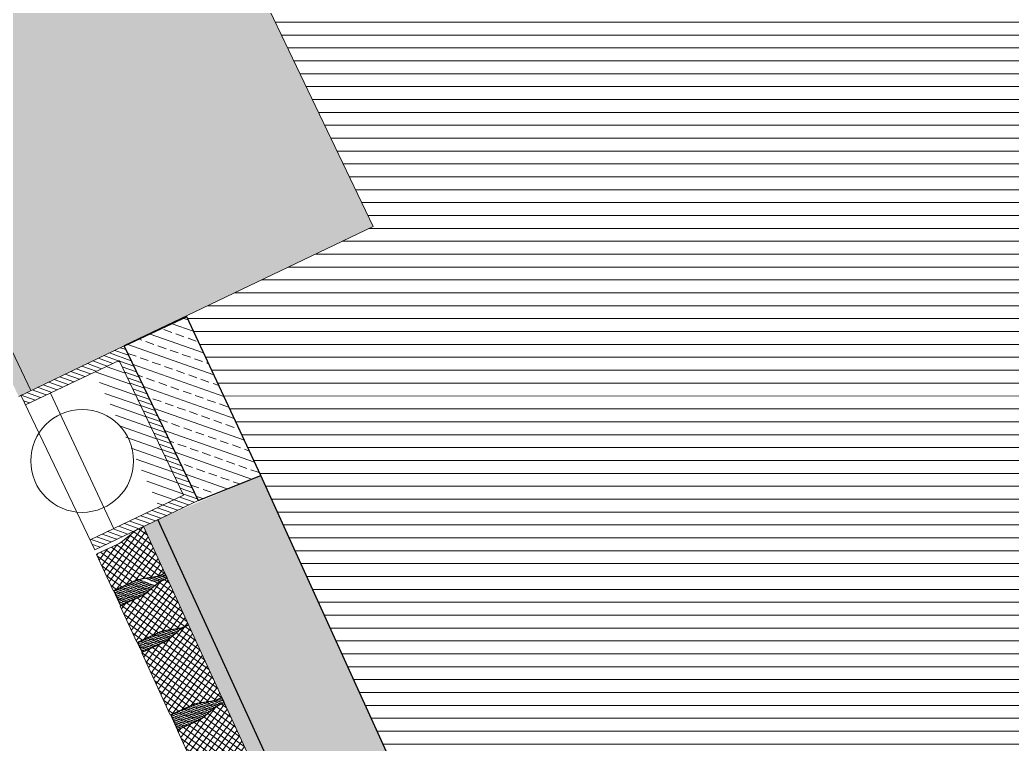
# Model space of a CAD drawing. Header units: metres. Extents: x 678805 to 1359287, y 2747329 to 5497370.
# Drawn here: x 679480.087 to 679481.92, y 2747429.82 to 2747431.158 of the extents above; entities that cross this region are included whole.
import ezdxf

# ---------------------------------------------------------------- set-up
doc = ezdxf.new("R2010")
doc.units = ezdxf.units.M
doc.layers.add('02-L-Waterfeatures 01', color=7, linetype='Continuous', true_color=0x4da6ff)
doc.layers.add('XREF_MON_WATERFEATURE$0$EIT_3 TR sorra', color=7, linetype='Continuous', true_color=0xd8ceb0)
doc.layers.add('XREF_MON_WATERFEATURE$0$-aux', color=50, linetype='Continuous', plot=False)
doc.layers.add('XREF_MON_WATERFEATURE$0$00_Aux', color=6, linetype='Continuous', plot=False)
for name, color, linetype, lineweight, true_color in [('XREF_MON_WATERFEATURE$0$02-L-projecció 2', 7, 'Continuous', 5, 0x636363), ('XREF_MON_WATERFEATURE$0$3-TR D formigó', 7, 'Continuous', 5, 0x666666), ('XREF_MON_WATERFEATURE$0$3-TR tot_u', 7, 'Continuous', 5, 0x787878)]:
    doc.layers.add(name, color=color, linetype=linetype, lineweight=lineweight, true_color=true_color)
for name, color, linetype, lineweight in [('XREF_MON_WATERFEATURE$0$02-L-seccionat', 6, 'Continuous', 5), ('XREF_MON_WATERFEATURE$0$1-CM', 7, 'Continuous', 0), ('XREF_MON_WATERFEATURE$0$3-TR Formigó', 252, 'Continuous', 0), ('XREF_MON_WATERFEATURE$0$3-TR terra compactada', 45, 'Continuous', 0)]:
    doc.layers.add(name, color=color, linetype=linetype, lineweight=lineweight)
doc.layers.add('XREF_MON_WATERFEATURE$0$02-L-Waterfeatures 02', color=152, linetype='Continuous')
pattern_1 = [(28.36651767412221, (-0.006799234542995691, 0.0001065982505679131), (-0.004525423527668643, 0.00838129864014062), []), (118.3665176741222, (-0.006799234542995691, 0.0001065982505679131), (-0.00838129864014062, -0.004525423527668642), [])]
pattern_2 = [(43.53433976174453, (-27.94770544674248, -69.35027477773838), (0.001979249829790591, 0.006588501200225766), [0.008532812500000065, -0.001706562500000014, 0, -0.001706562500000014])]

# ---------------------------------------------------------------- blocks, each defined once
blk = doc.blocks.new('XREF_MON_WATERFEATURE$0$Long Section P3')
at = {"layer": 'XREF_MON_WATERFEATURE$0$02-L-Waterfeatures 02', "lineweight": 9, "transparency": 33554687}
h = blk.add_hatch(dxfattribs=at)
h.set_pattern_fill('ANSI31', color=256, scale=0.004999999999999994, angle=-1.440409604141197e-10)
h.set_pattern_definition([(44.99999999985591, (1.153641555458307, 2.787901379866526), (-0.01122532015130822, 0.01122532015136466), [])])
h.paths.add_polyline_path([(1.150131201837212, 0.3816957252565771), (0.8738732719793916, 0.3817130571696907), (0.8738698959350586, 0.3317130573559552), (1.150131202302873, 0.3316957249771804)])
at = {"layer": 'XREF_MON_WATERFEATURE$0$3-TR D formigó'}
h = blk.add_hatch(dxfattribs=at)
h.set_pattern_fill('_USER', color=256, scale=0.007999999999999993, angle=45.00369072608049, pattern_type=0)
h.set_pattern_definition([(45.0036907260805, (0, 2.328306436538696e-10), (-0.005657218625843426, 0.005656489849669152), [])])
h.paths.add_polyline_path([(1.170135785359889, 0.5229592681862414), (1.150683344807476, 0.5229596903081983), (1.150131202302873, 0.3316957249771804), (0.8738698959350586, 0.3317130573559552), (0.8738732719793916, 0.3817130571696907), (0.8738828115165234, 0.5229656954761595), (0.8538828105665743, 0.5229661294724792), (0.8538769520819187, 0.4362131066154689, -0.02249781332139641), (0.8540045828558505, 0.431860025273636), (0.8538761055096984, 0.4236652569379658), (0.8538685450330377, 0.3117144084535539), (1.1701312023215, 0.3116943740751594)])
h = blk.add_hatch(dxfattribs=at)
h.set_pattern_fill('ANSI33', color=256, scale=0.004999999999999998)
h.set_pattern_definition([(44.99999999999999, (0, 2.328306436538696e-10), (-0.02245064030267288, 0.02245064030267288), []), (44.99999999999999, (0.0224506501108408, 2.328306436538696e-10), (-0.02245064030267288, 0.02245064030267288), [0.015875, -0.0079375])])
h.paths.add_polyline_path([(1.169630308635533, 0.3116944062057883), (0.8538685450330377, 0.3117144084535539), (0.8453770782798529, 0.1870638080872595), (1.168608448468149, 0.1844676751643419)])
at = {"layer": 'XREF_MON_WATERFEATURE$0$3-TR Formigó'}
h = blk.add_hatch(dxfattribs=at)
h.set_pattern_fill('ANSI37', color=256, scale=0.002999999999999998, angle=-16.63348232587779, style=0)
h.set_pattern_definition(pattern_1)
edge = h.paths.add_edge_path()
edge.add_line((0.2752222656272352, 0.4327373600099236), (0.2753507415764034, 0.4409321320708841))
edge.add_arc((0.3237623474560678, 0.440173136536032), 0.04841755466258845, 163.1027725691995, 179.1017916955885, ccw=False)
edge.add_line((0.2774350922554731, 0.4542459838557988), (0.2837061183527112, 0.4748899512924254))
edge.add_arc((0.2290285914205015, 0.4914993615821004), 0.05714459249473017, 343.1027751791537, 359.1017943054361)
edge.add_line((0.2861661622300744, 0.4906035622116178), (0.2868108423426747, 0.5317237831186503))
edge.add_line((0.2868108423426747, 0.531723783351481), (0.2876079496927559, 0.5317112863995135))
edge.add_line((0.2876079492270947, 0.5317112866323441), (0.2876211800612509, 0.5325552590657026))
edge.add_line((0.2876211805269122, 0.5325552588328719), (0.4871681081131101, 0.5294267758727074))
edge.add_line((0.4871681076474488, 0.5294267756398767), (0.4871548758819699, 0.5285828022751957))
edge.add_line((0.4871548768132925, 0.5285828022751957), (0.4879519841633737, 0.5285703085828573))
edge.add_line((0.4879519832320511, 0.5285703085828573), (0.4873073021881282, 0.4874500853475183))
edge.add_arc((0.5444448729977012, 0.4865542852785438), 0.05714459211179382, 179.1017931371567, 195.1008122634391)
edge.add_line((0.4892735444009304, 0.4716670794878155), (0.4948943369090557, 0.4508366687223315))
edge.add_arc((0.4481486938893795, 0.4382230141200125), 0.04841755298349854, -0.8982052819158071, 15.10081384447318, ccw=False)
edge.add_line((0.4965602969750762, 0.4374640202149749), (0.4964318205602467, 0.4292692497838289))
edge.add_line((0.496431821025908, 0.4292692500166595), (0.2752222660928965, 0.4327373602427542))
h = blk.add_hatch(dxfattribs=at)
h.set_pattern_fill('ANSI37', color=256, scale=0.002999999999999998, angle=-16.63348232587779, style=0)
h.set_pattern_definition(pattern_1)
edge = h.paths.add_edge_path()
edge.add_line((0.653974502813071, 0.4267993031535298), (0.6541029796935618, 0.4349940756801516))
edge.add_arc((0.6056913775391877, 0.4357530653942376), 0.04841755090682149, 359.1017990145337, 375.1008181409227)
edge.add_line((0.6524370172992349, 0.4483667237218469), (0.6468162243254483, 0.4691971314605325))
edge.add_arc((0.7019875543192029, 0.4840843360871077), 0.05714459273507624, 179.1017913688502, 195.1008104951326, ccw=False)
edge.add_line((0.6448499839752913, 0.484980137553066), (0.6454946654848754, 0.5261003577616066))
edge.add_line((0.6454946650192142, 0.5261003577616066), (0.6446975558064878, 0.526112855412066))
edge.add_line((0.6446975553408265, 0.5261128551792353), (0.6447107880376279, 0.5269568285439163))
edge.add_line((0.6447107889689505, 0.5269568285439163), (0.5189003776758909, 0.528929277556017))
edge.add_line((0.5189003767445683, 0.5289292777888477), (0.5188871463760734, 0.5280853027943522))
edge.add_line((0.5188871468417346, 0.5280853023286909), (0.5180900385603309, 0.5280978041701019))
edge.add_line((0.5180900385603309, 0.5280978046357632), (0.5174453593790531, 0.4869775809347629))
edge.add_arc((0.4603077927604318, 0.4878733854275197), 0.05714458831227486, 343.10276942888214, 359.1017885551646, ccw=False)
edge.add_line((0.514985314104706, 0.4712639714125544), (0.5087142889387906, 0.4506200014147907))
edge.add_arc((0.5550415455363691, 0.4365471533965319), 0.04841755631551396, 163.1027728754241, 179.1017920018131)
edge.add_line((0.5066299382597208, 0.4373061493970454), (0.50650146137923, 0.4291113775689155))
edge.add_line((0.50650146137923, 0.4291113771032542), (0.6539745018817484, 0.4267993031535298))
h = blk.add_hatch(dxfattribs=at)
h.set_pattern_fill('ANSI37', color=256, scale=0.002999999999999998, angle=-16.63348232587779, style=0)
h.set_pattern_definition(pattern_1)
edge = h.paths.add_edge_path()
edge.add_line((0.6539745018817484, 0.4267993019893765), (0.6541029796935618, 0.4349940756801516))
edge.add_arc((0.7025145883671939, 0.4342350836377591), 0.04841755827735488, 163.1027772467988, 179.1017963731877, ccw=False)
edge.add_line((0.6561873285099864, 0.4483079283963889), (0.6624583527445793, 0.4689518939703703))
edge.add_arc((0.6077808234840631, 0.4855613063555211), 0.05714459523289221, 343.1027739110426, 359.1017930373251)
edge.add_line((0.6649183970876038, 0.4846655058208853), (0.6655630781315267, 0.5257857269607484))
edge.add_line((0.6655630776658654, 0.5257857271935791), (0.6663601850159466, 0.5257732304744422))
edge.add_line((0.6663601854816079, 0.5257732304744422), (0.6663734172470868, 0.5266172019764781))
edge.add_line((0.6663734172470868, 0.5266172017436475), (0.7396622039377689, 0.5254681862425059))
edge.add_line((0.7396622044034302, 0.5254681862425059), (0.7396489740349352, 0.5246242124121636))
edge.add_line((0.739648973569274, 0.5246242124121636), (0.7404460804536939, 0.5246117180213332))
edge.add_line((0.7404460809193552, 0.5246117184869945), (0.7398014012724161, 0.4834914950188249))
edge.add_arc((0.796938965562731, 0.4825956921558827), 0.05714458671745736, 179.1017904300536, 195.100809556336)
edge.add_line((0.7417676411569118, 0.4677084900904447), (0.7473884345963597, 0.4468780802562833))
edge.add_arc((0.7006427911110222, 0.4342644254211336), 0.04841755381361115, -0.8982054042940035, 15.100813722094927, ccw=False)
edge.add_line((0.7490543955937028, 0.4335054317489266), (0.7489259177818894, 0.4253106599207968))
edge.add_line((0.7489259177818894, 0.4253106599207968), (0.6539745014160872, 0.4267993022222072))
h = blk.add_hatch(dxfattribs=at)
h.set_pattern_fill('ANSI37', color=256, scale=0.002999999999999998, angle=-16.63348232587779, style=0)
h.set_pattern_definition(pattern_1)
edge = h.paths.add_edge_path()
edge.add_line((0.8538761055096984, 0.4236652569379658), (0.854004583787173, 0.431860031792894))
edge.add_arc((0.805592976976186, 0.4326190256979316), 0.04841755630394907, 359.1017942285715, 375.1008133549603)
edge.add_line((0.85233862278983, 0.4452326807659119), (0.8467178288847208, 0.466063086874783))
edge.add_arc((0.9018891551531851, 0.4809502931311727), 0.05714458962145588, 179.101793448223, 195.1008125745054, ccw=False)
edge.add_line((0.8447515871375799, 0.4818460927344859), (0.8453962677158415, 0.5229663136415184))
edge.add_line((0.8453962681815028, 0.5229663136415184), (0.8445991589687765, 0.5229788115248084))
edge.add_line((0.8445991580374539, 0.5229788115248084), (0.8446123911999166, 0.5238227844238281))
edge.add_line((0.8446123916655779, 0.5238227848894894), (0.771323602180928, 0.5249718013219535))
edge.add_line((0.7713236017152667, 0.5249718006234616), (0.7713103732094169, 0.5241278260946274))
edge.add_line((0.7713103736750782, 0.5241278265602887), (0.7705132653936744, 0.5241403274703771))
edge.add_line((0.7705132653936744, 0.5241403272375464), (0.7698685857467353, 0.4830201033037155))
edge.add_arc((0.7127310167998075, 0.4839159059338272), 0.0571445905328893, 343.1027714753686, 359.1017906016511, ccw=False)
edge.add_line((0.7674085409380496, 0.4673064926173538), (0.7611375153064728, 0.4466625230852515))
edge.add_arc((0.8074647728353739, 0.432589682051912), 0.04841755528041929, 163.1027806995002, 179.1017998258892)
edge.add_line((0.7590531674213707, 0.4333486713003367), (0.75892469054088, 0.4251538999378681))
edge.add_line((0.7589246900752187, 0.4251538997050375), (0.8538761050440371, 0.4236652569379658))
at = {"layer": 'XREF_MON_WATERFEATURE$0$3-TR terra compactada'}
h = blk.add_hatch(dxfattribs=at)
h.set_pattern_fill('LINE', color=256, scale=0.007499999999999998, angle=-115.5575462493651, style=0)
h.set_pattern_definition([(244.4424537506349, (0, 2.328306436538696e-10), (0.02148250488437958, -0.01027312708685177), [])])
h.paths.add_polyline_path([(21.2062756465748, 0.8865808742120862), (20.83054227521643, 0.2357915844768286), (15.68991379067302, 0.2357915849424899), (15.3597911875695, -0.3359975351486355), (10.27471554419026, -0.3359909378923476), (9.89259118726477, -0.9077734595630318), (4.270151617005467, -0.9077734604943544), (4.270151616539806, 1.006281063659117), (3.921244190540165, 1.006281063891947), (2.121245155576617, 0.4349742957856506), (2.121245155576617, -0.1980202572885901), (1.170754761435091, -0.1980202568229288), (1.170754756778479, 0.1844504361506552), (0.8449240075424314, 0.1870725806802511), (-1, 0.2227650315035135), (-1.000000000931323, -2.499999999301508), (33.51064929459244, -2.499999999534339), (33.51064929412678, 2.45641784905456), (28.92329469230026, 2.376082728151232), (28.92329469747826, 1.537370169302449), (26.17621750343576, 1.537370156729594), (25.80048412829638, 0.8865808739792556)])
at = {"layer": 'XREF_MON_WATERFEATURE$0$3-TR tot_u'}
h = blk.add_hatch(dxfattribs=at)
h.set_pattern_fill('AR-CONC', color=256, scale=0.0009999999999999996, angle=90.26570526807289)
h.set_pattern_definition([(140.2657052680728, (0, 2.328306436538696e-10), (0.01509404820468417, 0.1822566261450998), [0.01904999999999999, -0.2095499999999998]), (85.26570526807286, (0, 2.328306436538696e-10), (-0.1908913524537988, -0.03612905236496232), [0.01524, -0.16764058417]), (190.7171499680729, (0.001257834024727345, 0.01518800365738571), (-0.1757972964590323, 0.1461275733355772), [0.0161900088, -0.1780902445999999]), (136.4499052680729, (-0.05079945363104343, -0.0002355806063860655), (0.04078476980719069, 0.2712710937434626), [0.02857499999999999, -0.3143249999999999]), (186.9012628780728, (-0.04740074975416064, 0.0223703240044415), (-0.2485244055843448, 0.2362541636186319), [0.02428502313999999, -0.2671356081599999]), (81.44985643807297, (-0.05079945363104343, -0.0002355806063860655), (-0.2485244055722185, 0.2362541636321623), [0.02285996706999999, -0.2514597319199999]), (111.2657052680729, (-0.03821738064289093, 0.02522304118610919), (0.1015609996685674, 0.1520870071586497), [0.01904999999999999, -0.20955]), (56.26570526807291, (-0.03821738064289093, 0.02522304118610919), (-0.1844725872358415, 0.06094720773484895), [0.01523999999999999, -0.1676399999999999]), (161.7171502680729, (-0.0297539634630084, 0.03789695887826383), (-0.0829115885163698, 0.2130342145510302), [0.01619000879999999, -0.1780899375999999]), (127.7657052680729, (0, 2.328306436538696e-10), (-0.08456845279952341, 0.002696453221321556), [0, -0.1656079999999999, 0, -0.1701799999999999, 0, -0.168275]), (97.76570526807285, (0, 2.328306436538696e-10), (-0.1004893681046459, 0.06635436509235078), [0, -0.09702799999999996, 0, -0.1617979999999999, 0, -0.06413499999999998]), (57.76570526807287, (0.0002626725472509861, -0.05664139077998698), (0.005099892512586017, 0.1356157037433352), [0, -0.06349999999999997, 0, -0.1981199999999999, 0, -0.2628899999999999]), (47.76570526807291, (0.0003804625011980534, -0.0820411175955087), (-0.02611315413494879, 0.1480096753779442), [0, -0.08254999999999997, 0, -0.1315719999999999, 0, -0.1866899999999999])])
h.paths.add_polyline_path([(9.292591188568622, 2.178298643557355), (7.46992558427155, 2.181524370564148), (4.37011546548456, 2.187889866065234), (4.371243947185576, 1.358939910074696), (1.671245385892689, 0.5019797431305051), (1.170202194247395, 0.5024527048226446), (1.170754760038108, 0.1665593918878585), (1.170754761435091, -0.1980202568229288), (2.121245155576617, -0.1980202572885901), (2.121245155576617, 0.4349742957856506), (3.921244189143181, 1.006281063891947), (4.270151616539806, 1.006281063659117), (4.270151617005467, -0.8077734599355608), (9.7925911876373, -0.8077734597027302), (9.79259118810296, -0.2359909375663847), (9.29259118810296, -0.2359909375663847)])
h = blk.add_hatch(dxfattribs=at)
h.set_pattern_fill('AR-CONC', color=256, scale=0.0002499999999999997, angle=89.80773971934974)
h.set_pattern_definition([(158.0837823295707, (-46.38690143683925, 32.00601046322845), (-0.01034992793553192, 0.04453325438132491), [0.004762499999999992, -0.05238749999999993]), (103.0837823295707, (-46.38690143683925, 32.00601046322845), (-0.04266987824890729, -0.02320199440512261), [0.003809999999999992, -0.04191014604249987]), (208.5352270295707, (-46.38776392769068, 32.0097215550486), (-0.05301980429632716, 0.0213312604663262), [0.004047502199999992, -0.04452256114999992]), (154.2679823295707, (-46.39897410292178, 32.00206828978844), (-0.0110448357776689, 0.06768474227591344), [0.007143749999999993, -0.07858124999999991]), (204.7193399395706, (-46.39989451039582, 32.00770867732354), (-0.07722404145642281, 0.03721858468592869), [0.006071255784999988, -0.06678390203999984]), (99.26793349957069, (-46.39897410292178, 32.00206828978844), (-0.07722404145457165, 0.0372185846900767), [0.005714991767499991, -0.06286493297999986]), (129.0837823295707, (-46.39792702300474, 32.00909016444348), (0.01253786099205835, 0.04396726557057464), [0.004762499999999995, -0.05238749999999995]), (74.08378232957075, (-46.39792702300474, 32.00909016444348), (-0.04856838864986673, 0.0003939825065855523), [0.003809999999999993, -0.0419099999999999]), (179.5352273295707, (-46.39688220061362, 32.01275410386734), (-0.03603052785750246, 0.04436124792304512), [0.004047502199999997, -0.04452248439999996]), (145.5837823295707, (-46.38690143683925, 32.00601046322845), (-0.0203342630487983, -0.005827617486355467), [0, -0.04140199999999993, 0, -0.04254499999999994, 0, -0.04206874999999993]), (115.5837823295708, (-46.38690143683925, 32.00601046322845), (-0.02899333350613297, 0.008105556212077404), [0, -0.02425699999999995, 0, -0.04044949999999991, 0, -0.01603374999999996]), (75.58378232957075, (-46.38250591279939, 31.992549440125), (-0.009160638869954671, 0.03266778911763505), [0, -0.01587499999999993, 0, -0.04952999999999987, 0, -0.06572249999999974]), (65.58378232957077, (-46.38053482538089, 31.9865131075494), (-0.01753772615486432, 0.03322989185717411), [0, -0.02063749999999998, 0, -0.03289299999999996, 0, -0.04667249999999995])])
h.paths.add_polyline_path([(-0.9999999995343387, 0.4233104879967868), (-1, 0.2227650317363441), (0.8453770782798529, 0.1870638080872595), (0.8538740943185985, 0.3938896975014359)])
at = {"layer": 'XREF_MON_WATERFEATURE$0$EIT_3 TR sorra'}
h = blk.add_hatch(dxfattribs=at)
h.set_pattern_fill('ANSI36', color=256, scale=0.00107500000000001, angle=-0.0699202000995699, style=0, double=1)
h.set_pattern_definition([(44.93007979990036, (-0.01745162019506097, 2.206598729593679), (0.001818180869982258, 0.006634756685676805), [0.008532812500000073, -0.001706562500000015, 0, -0.001706562500000015])])
h.paths.add_polyline_path([(1.170202194247395, 0.5024527048226446), (1.671301523689181, 0.5019796860869974), (1.671245756559074, 0.5319797431584448), (1.17013588687405, 0.5276379918213934)])
h = blk.add_hatch(dxfattribs=at)
h.set_pattern_fill('ANSI36', color=256, scale=0.001075000000000009, angle=-1.465660238255363, style=0, double=1)
h.set_pattern_definition(pattern_2)
edge = h.paths.add_edge_path()
edge.add_line((0.4965026350691915, 0.429264647886157), (0.5065014059655368, 0.4291078883688897))
edge.add_line((0.5065014064311981, 0.4291078883688897), (0.5066298833116889, 0.437302659265697))
edge.add_arc((0.5550414873287082, 0.4365436632651836), 0.04841755301049556, 163.1027722631135, 179.1017913892255, ccw=False)
edge.add_line((0.5087142335250974, 0.4506165103521198), (0.5149852586910129, 0.4712604822125286))
edge.add_arc((0.4603077359497547, 0.487869888311252), 0.05714458701863304, 343.1027777154083, 359.1017968416268)
edge.add_line((0.5174453016370535, 0.4869740924332291), (0.5180900376290083, 0.5280978053342551))
edge.add_line((0.518090037163347, 0.5280978048685938), (0.4880228522233665, 0.5285691949538887))
edge.add_line((0.4880228526890278, 0.5285691951867193), (0.487378119956702, 0.4874454827513545))
edge.add_arc((0.5445156875066459, 0.4865496812853962), 0.05714458941452464, 179.101791783591, 195.1008109099019)
edge.add_line((0.4893443612381816, 0.471662477357313), (0.4949651528149843, 0.4508320675231516))
edge.add_arc((0.4482195116579533, 0.4382184080313891), 0.04841755194429414, -0.8981991430990774, 15.100819983113695, ccw=False)
edge.add_line((0.49663111474365, 0.4374594197142869), (0.4965026355348527, 0.4292646481189877))
edge.add_line((0.4965026350691915, 0.429264647886157), (0.5065014059655368, 0.4291078883688897))
h = blk.add_hatch(dxfattribs=at)
h.set_pattern_fill('ANSI36', color=256, scale=0.001075000000000009, angle=-1.465660238255363, style=0, double=1)
h.set_pattern_definition(pattern_2)
edge = h.paths.add_edge_path()
edge.add_line((0.653974446002394, 0.4267958078999072), (0.654102923348546, 0.4349905790295452))
edge.add_arc((0.7025145255029202, 0.4342315839603543), 0.04841755192525894, 163.1027740660203, 179.1017931921323, ccw=False)
edge.add_line((0.6561872726306319, 0.4483044296503067), (0.6624582963995636, 0.4689484003465623))
edge.add_arc((0.6077807736583054, 0.4855578115675598), 0.05714458944787976, 343.1027730029702, 359.1017921291887)
edge.add_line((0.664918340742588, 0.4846620105672628), (0.665563075337559, 0.525785727892071))
edge.add_line((0.6655630748718977, 0.5257857276592404), (0.6454946612939239, 0.5261003572959453))
edge.add_line((0.6454946617595851, 0.5261003575287759), (0.6448499285615981, 0.4849766413681209))
edge.add_arc((0.7019874989055097, 0.4840808412991464), 0.05714459128158028, 179.1017932408312, 195.1008123671421)
edge.add_line((0.6468161707744002, 0.4691936352755874), (0.6524369646795094, 0.4483632249757648))
edge.add_arc((0.6056913300417364, 0.4357495729345828), 0.04841754447607126, -0.898206022703107, 15.100813103509722, ccw=False)
edge.add_line((0.6541029242798686, 0.4349905792623758), (0.6539744450710714, 0.4267958072014153))
h = blk.add_hatch(dxfattribs=at)
h.set_pattern_fill('ANSI36', color=256, scale=0.001075000000000009, angle=-1.465660238255363, style=0, double=1)
h.set_pattern_definition(pattern_2)
edge = h.paths.add_edge_path()
edge.add_line((0.748925861902535, 0.4253071614075452), (0.7589246309362352, 0.4251504000276327))
edge.add_line((0.7589246314018965, 0.4251503993291408), (0.7590531101450324, 0.4333451718557626))
edge.add_arc((0.8074647160246968, 0.432586177950725), 0.04841755605757291, 163.1027748315816, 179.1017939576936, ccw=False)
edge.add_line((0.7611374598927796, 0.4466590245719999), (0.7674084831960499, 0.4673029941041023))
edge.add_arc((0.7127309571951628, 0.4839124034624547), 0.05714459084203163, 343.1027749197273, 359.1017940459458)
edge.add_line((0.7698685266077518, 0.483016604790464), (0.7705132621340454, 0.5241403277032077))
edge.add_line((0.7705132621340454, 0.5241403274703771), (0.7404460795223713, 0.5246117175556719))
edge.add_line((0.7404460795223713, 0.5246117175556719), (0.7398013444617391, 0.4834879944100975))
edge.add_arc((0.7969389157369733, 0.4825921941082925), 0.05714459294180561, 179.1017930334537, 195.1008121597646)
edge.add_line((0.74176758620888, 0.4677049880847335), (0.7473883787170053, 0.4468745798803866))
edge.add_arc((0.7006427394226193, 0.4342609255108982), 0.04841754883346486, -0.8982046699367174, 15.100814456276225, ccw=False)
edge.add_line((0.7490543387830257, 0.4335019325371832), (0.7489258614368737, 0.4253071609418839))
edge.add_line((0.748925861902535, 0.4253071614075452), (0.7589246309362352, 0.4251504000276327))
h = blk.add_hatch(dxfattribs=at)
h.set_pattern_fill('ANSI36', color=256, scale=0.001075000000000009, angle=-1.483241872390413, style=0, double=1)
h.set_pattern_definition([(61.79280073783064, (23.4638829366304, 248.3355539313052), (-0.0001846038072497815, 0.006876896057703018), [0.008532812500000072, -0.001706562500000014, 0, -0.001706562500000014])])
h.paths.add_polyline_path([(0.8538740943185985, 0.3938896975014359), (0.8538761050440371, 0.4236630152445287), (-1, 0.453069171635434), (-0.9999999995343387, 0.4233104879967868)])
at = {"layer": 'XREF_MON_WATERFEATURE$0$-aux'}
for points in [[(0.4965026350691915, 0.429264647886157), (0.5065014064311981, 0.4291078883688897), (0.5066298837773502, 0.4373026594985276, -0.06992251114754273), (0.5087142335250974, 0.4506165103521198), (0.5149852586910129, 0.4712604822125286, 0.06992251114800961), (0.5174453016370535, 0.4869740924332291), (0.518090037163347, 0.5280978048685938), (0.4880228526890278, 0.5285691951867193), (0.487378119956702, 0.4874454827513546, 0.0699225111484148), (0.4893443612381816, 0.471662477357313), (0.4949651532806456, 0.4508320675231516, -0.06992251114798485), (0.49663111474365, 0.4374594197142869), (0.4965026350691915, 0.429264647886157), (0.5065014064311981, 0.4291078883688897)], [(0.6539744455367327, 0.4267958069685847), (0.653974446002394, 0.4267958078999072), (0.6541029228828847, 0.4349905785638839, -0.06992251114754273), (0.6561872726306319, 0.4483044296503067), (0.6624582959339023, 0.4689484003465623, 0.06992251114800961), (0.664918340742588, 0.4846620105672628), (0.6655630748718977, 0.5257857276592404), (0.6454946617595851, 0.5261003575287759), (0.6448499280959368, 0.4849766411352903, 0.0699225111484148), (0.6468161707744002, 0.4691936352755874), (0.6524369642138481, 0.448363225441426, -0.06992251114798485), (0.6541029242798686, 0.4349905792623758), (0.6539744455367327, 0.4267958069685847), (0.653974446002394, 0.4267958078999072)], [(0.748925861902535, 0.4253071614075452), (0.7589246314018965, 0.4251503993291408), (0.7590531092137098, 0.4333451720885932, -0.06992251114754273), (0.7611374598927796, 0.4466590245719999), (0.7674084822647274, 0.467302993638441, 0.06992251114800961), (0.7698685266077518, 0.483016604790464), (0.7705132621340454, 0.5241403274703771), (0.7404460795223713, 0.5246117175556719), (0.7398013444617391, 0.4834879944100976, 0.0699225111484148), (0.74176758620888, 0.4677049880847335), (0.747388378251344, 0.4468745801132172, -0.06992251114798485), (0.7490543387830257, 0.4335019325371832), (0.748925861902535, 0.4253071614075452), (0.7589246314018965, 0.4251503993291408)]]:
    blk.add_lwpolyline(points, format="xyb", dxfattribs=at)
at = {"layer": 'XREF_MON_WATERFEATURE$0$00_Aux'}
for points in [[(-0.9999999995343387, 0.4233104879967868), (0.8538740943185985, 0.3938896975014359)], [(-1, 0.2227650317363441), (0.8453770782798529, 0.1870638080872595)]]:
    blk.add_lwpolyline(points, dxfattribs=at)
blk.add_lwpolyline([(1.169630308635533, 0.3116944062057883), (0.8538685450330377, 0.3117144084535539), (0.8453770782798529, 0.1870638080872595), (1.168608448468149, 0.1844676751643419)], close=True, dxfattribs=at)
at = {"layer": 'XREF_MON_WATERFEATURE$0$02-L-seccionat'}
for points in [[(1.170763956382871, 0.3116943340282887), (1.170754760503769, 0.1665234880056232), (1.17075476096943, -0.1980202572885901), (2.121245154645294, -0.1980202563572675), (2.121245155576617, 0.4349742957856506), (3.921244189143181, 1.006281063891947)], [(1.17013588687405, 0.5276379918213934), (1.1701312023215, 0.3116943740751594), (0.8538685450330377, 0.3117144084535539), (0.8538828105665743, 0.5229661294724792)], [(0.8538828105665743, 0.5229661294724792), (1.170135785359889, 0.5229592681862414)], [(1.150683344807476, 0.5229596903081983), (1.150131202302873, 0.3316957249771804), (0.8738698959350586, 0.3317130573559552), (0.8738828115165234, 0.5229656954761595)], [(1.150131201371551, 0.4719636149238795), (0.8738795537501574, 0.4747261311858892)]]:
    blk.add_lwpolyline(points, dxfattribs=at)
at = {"layer": 'XREF_MON_WATERFEATURE$0$1-CM'}
for points in [[(0.2752222656272352, 0.4327373600099236), (0.275350742507726, 0.4409321320708841, -0.06992251114875708), (0.2774350922554731, 0.4542459838557988), (0.2837061183527112, 0.4748899512924254, 0.0699225111482901), (0.2861661622300744, 0.4906035622116178), (0.2868108423426747, 0.531723783351481), (0.2876079492270947, 0.5317112866323441), (0.2876211805269122, 0.5325552588328719), (0.4871681076474488, 0.5294267756398767), (0.4871548768132925, 0.5285828022751957), (0.4879519832320511, 0.5285703085828573), (0.4873073026537895, 0.4874500858131796, 0.0699225111482901), (0.4892735444009304, 0.4716670794878155), (0.4948943369090557, 0.4508366687223315, -0.06992251114875708), (0.4965602969750762, 0.4374640202149749), (0.496431821025908, 0.4292692500166595)], [(0.653974502813071, 0.4267993031535298), (0.6541029792279005, 0.4349940756801516, 0.06992251114875708), (0.6524370172992349, 0.4483667237218469), (0.6468162243254483, 0.4691971314605325, -0.0699225111482901), (0.6448499839752913, 0.484980137553066), (0.6454946650192142, 0.5261003577616066), (0.6446975553408265, 0.5261128551792353), (0.6447107889689505, 0.5269568285439163), (0.5189003767445683, 0.5289292777888477), (0.5188871468417346, 0.5280853023286909), (0.5180900385603309, 0.5280978046357632), (0.5174453593790531, 0.486977580934763, -0.0699225111482901), (0.514985314104706, 0.4712639714125544), (0.5087142894044518, 0.4506200011819601, 0.06992251114875708), (0.5066299382597208, 0.4373061493970454), (0.50650146137923, 0.4291113771032542)], [(0.6539745018817484, 0.4267993019893765), (0.6541029792279005, 0.4349940756801516, -0.06992251114875708), (0.6561873285099864, 0.4483079283963889), (0.662458352278918, 0.4689518942032009, 0.0699225111482901), (0.6649183970876038, 0.4846655058208853), (0.6655630776658654, 0.5257857271935791), (0.6663601854816079, 0.5257732304744422), (0.6663734172470868, 0.5266172017436475), (0.7396622044034302, 0.5254681862425059), (0.739648973569274, 0.5246242124121636), (0.7404460809193552, 0.5246117184869945), (0.7398014012724161, 0.4834914950188249, 0.0699225111482901), (0.7417676411569118, 0.4677084900904447), (0.747388435062021, 0.4468780800234526, -0.06992251114875708), (0.7490543955937028, 0.4335054317489266), (0.7489259177818894, 0.4253106599207968)], [(0.8538761055096984, 0.4236652569379658), (0.854004583787173, 0.431860031792894, 0.06992251114875708), (0.85233862278983, 0.4452326807659119), (0.8467178293503821, 0.4660630871076137, -0.0699225111482901), (0.8447515871375799, 0.4818460927344859), (0.8453962681815028, 0.5229663136415184), (0.8445991580374539, 0.5229788115248084), (0.8446123916655779, 0.5238227848894894), (0.7713236017152667, 0.5249718006234616), (0.7713103736750782, 0.5241278265602887), (0.7705132653936744, 0.5241403272375464), (0.7698685862123966, 0.4830201033037156, -0.0699225111482901), (0.7674085409380496, 0.4673064926173538), (0.7611375148408115, 0.4466625230852515, 0.06992251114875708), (0.7590531674213707, 0.4333486713003367), (0.7589246900752187, 0.4251538997050375)]]:
    blk.add_lwpolyline(points, format="xyb", close=True, dxfattribs=at)
blk.add_lwpolyline([(1.671245756559074, 0.5319797431584448), (1.671245385892689, 0.5019797431305051), (1.170202194247395, 0.5024527048226446)], dxfattribs=at)
blk = doc.blocks.new('XREF_MON_WATERFEATURE')
at = {"layer": 'XREF_MON_WATERFEATURE$0$02-L-projecció 2', "color": 244, "true_color": 0x991b1e}
blk.add_circle((679480.2019357396, 2747430.343194515), 0.09497294249013066, dxfattribs=at)
at = {"rotation": 115.557582887388}
blk.add_blockref('XREF_MON_WATERFEATURE$0$Long Section P3', (679481.0655621624, 2747429.634421171), dxfattribs=at)

msp = doc.modelspace()

# ---------------------------------------------------------------- block references
at = {"layer": '02-L-Waterfeatures 01', "color": 18, "true_color": 0x000000}
msp.add_blockref('XREF_MON_WATERFEATURE', (0, 0), dxfattribs=at)

doc.saveas('drawing.dxf')
